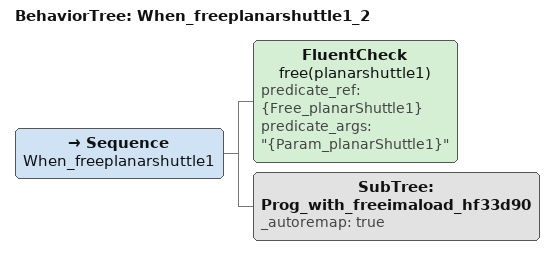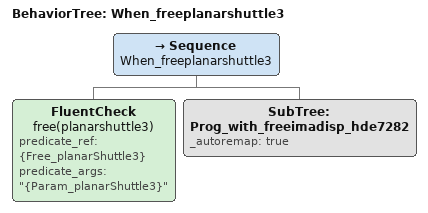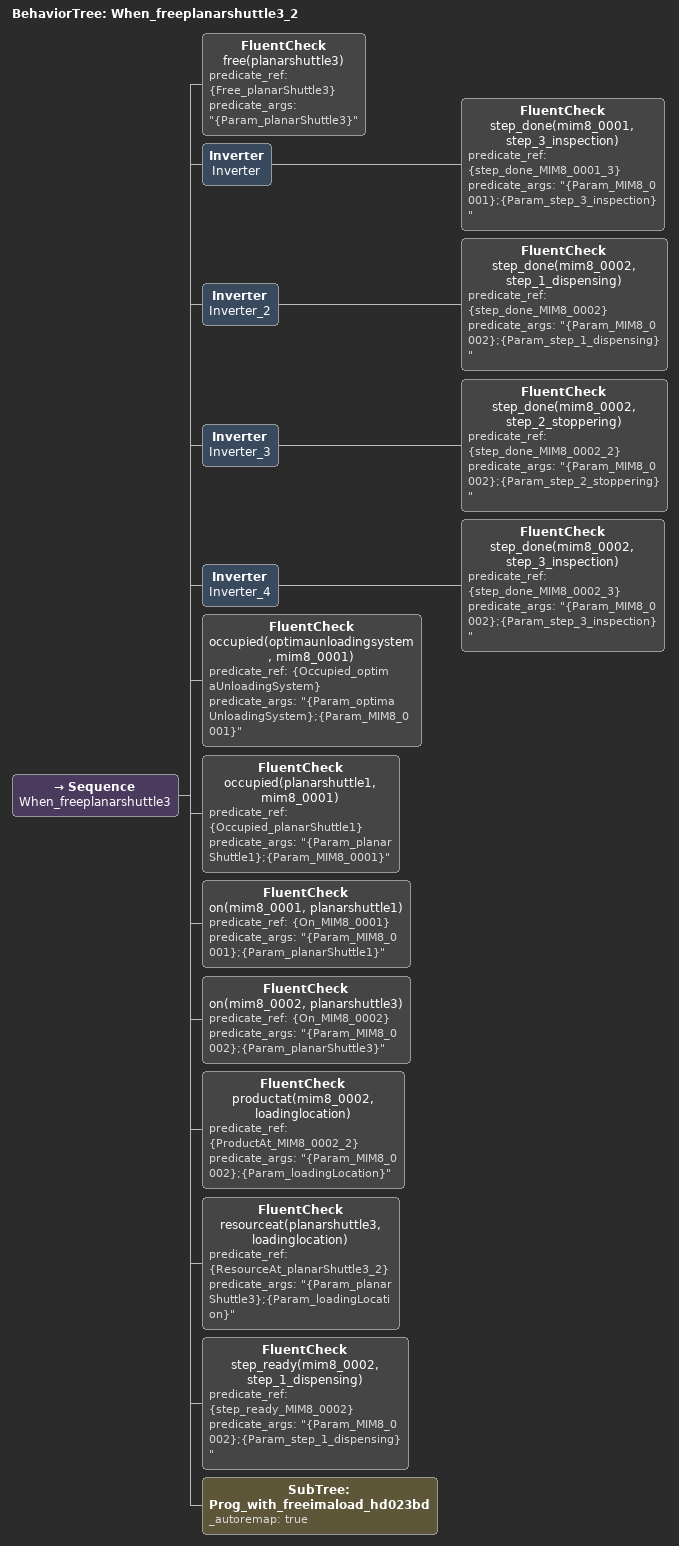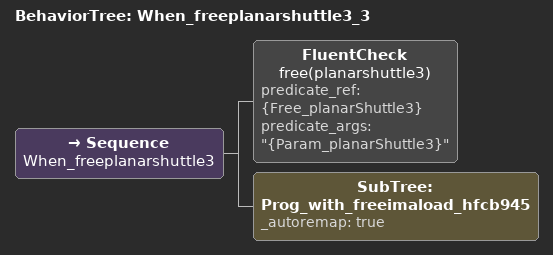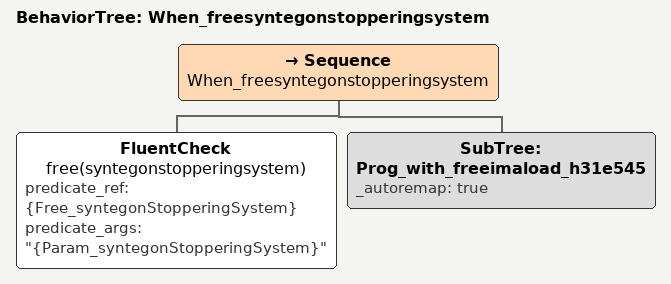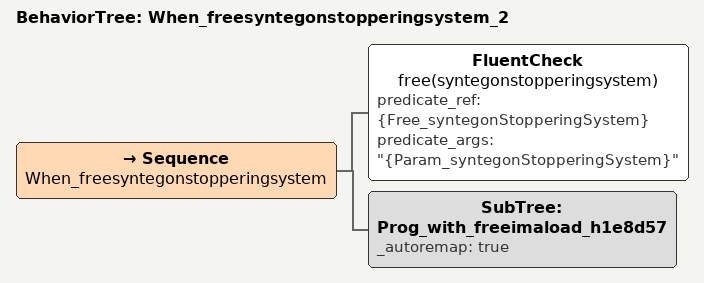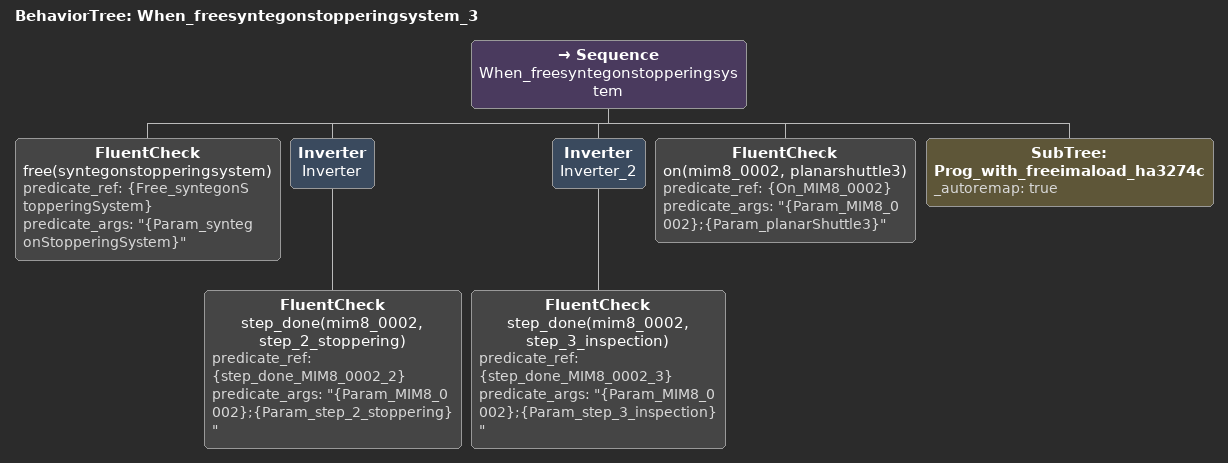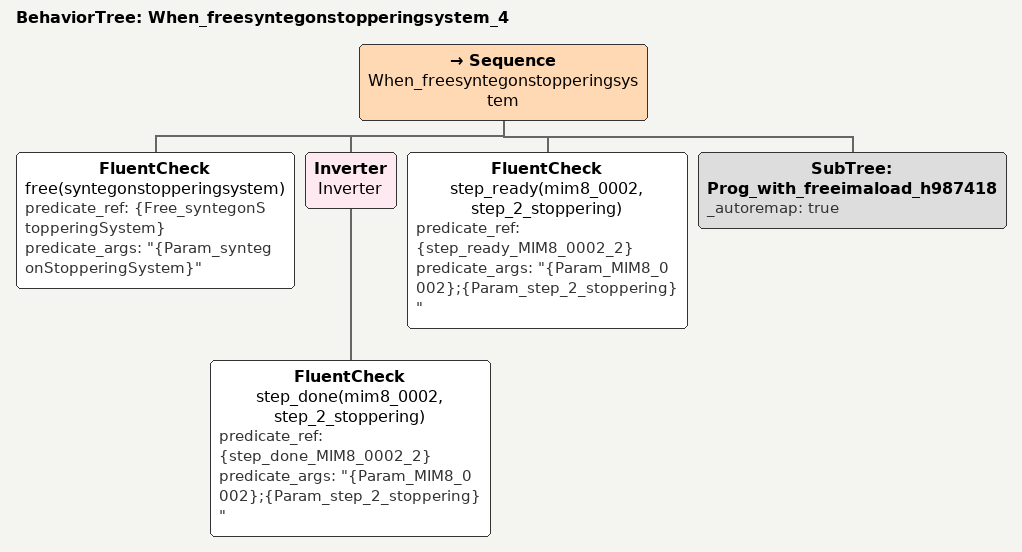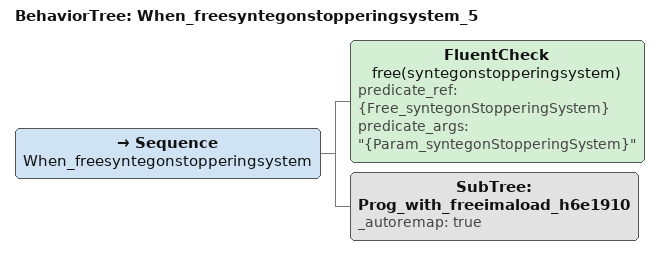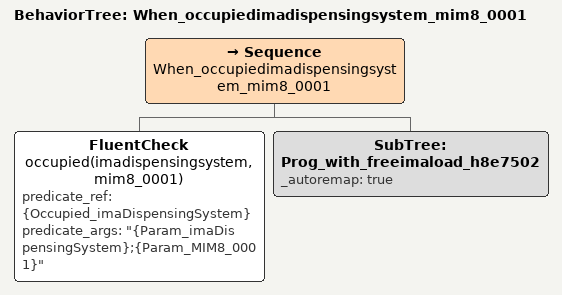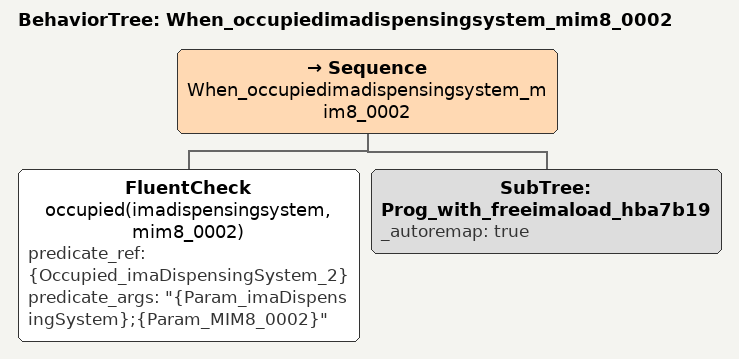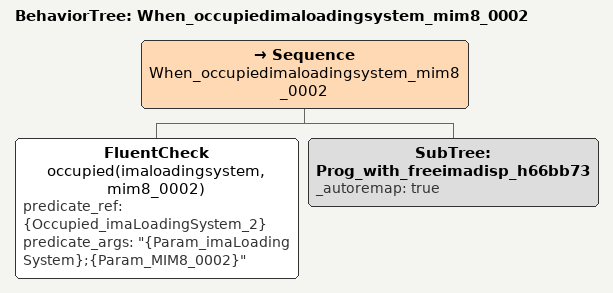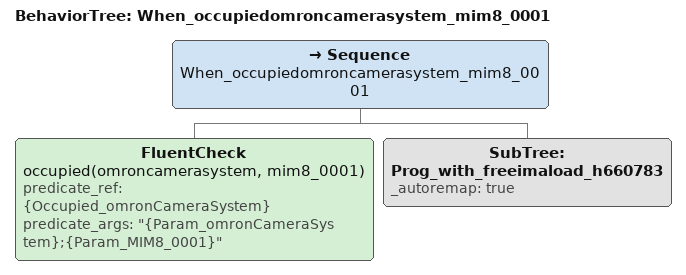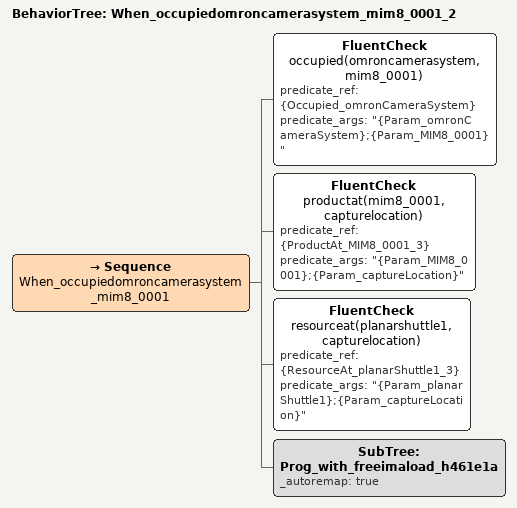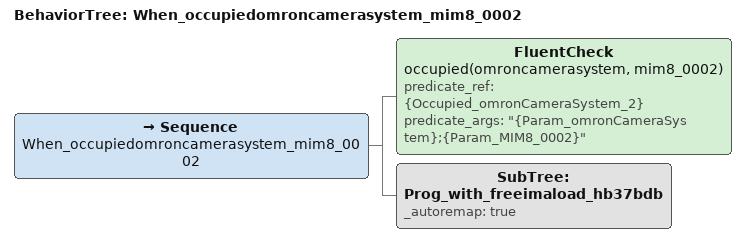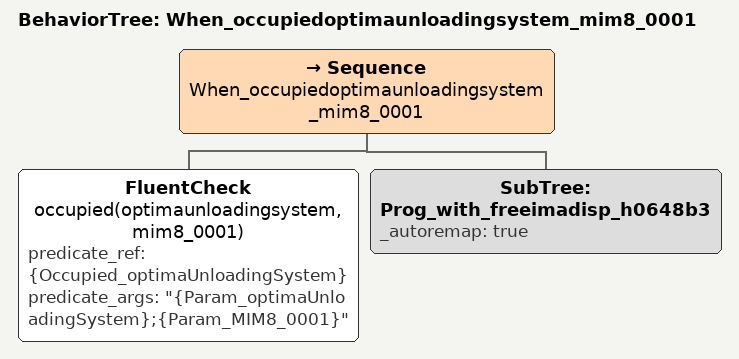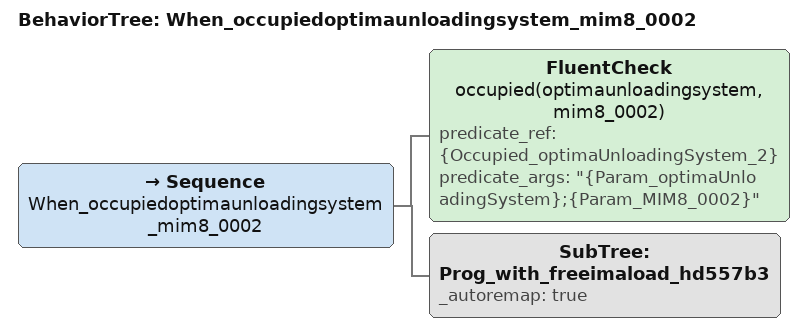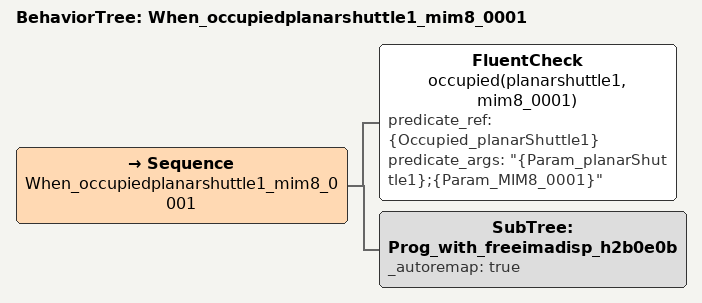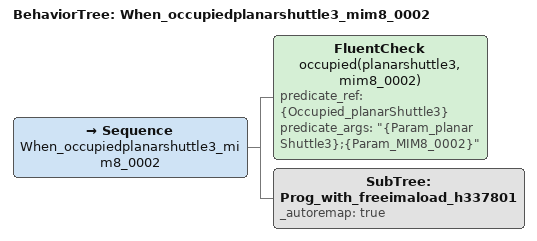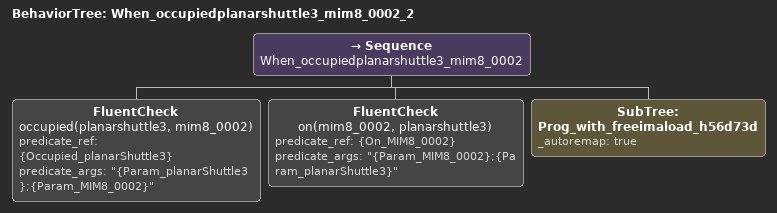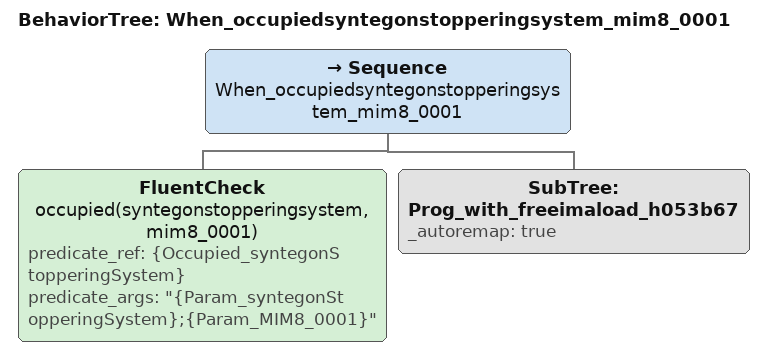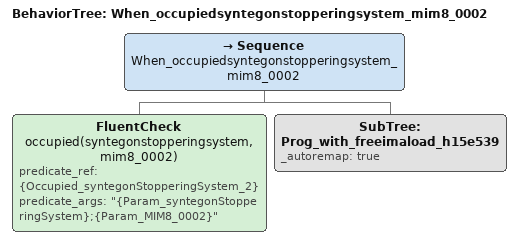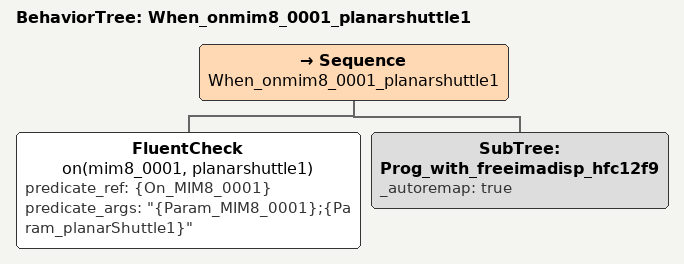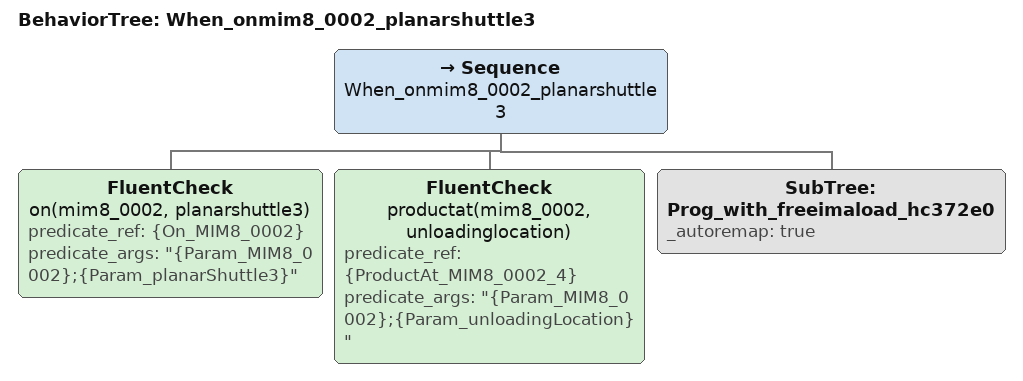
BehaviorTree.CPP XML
<BehaviorTree ID="When_freeplanarshuttle1_2">
  <Sequence name="When_freeplanarshuttle1">
    <FluentCheck name="free(planarshuttle1)" predicate_ref="{Free_planarShuttle1}" predicate_args="&quot;{Param_planarShuttle1}&quot;"/>
    <SubTree ID="Prog_with_freeimaload_hf33d90" _autoremap="true"/>
  </Sequence>
</BehaviorTree>

<BehaviorTree ID="When_freeplanarshuttle3">
  <Sequence name="When_freeplanarshuttle3">
    <FluentCheck name="free(planarshuttle3)" predicate_ref="{Free_planarShuttle3}" predicate_args="&quot;{Param_planarShuttle3}&quot;"/>
    <SubTree ID="Prog_with_freeimadisp_hde7282" _autoremap="true"/>
  </Sequence>
</BehaviorTree>

<BehaviorTree ID="When_freeplanarshuttle3_2">
  <Sequence name="When_freeplanarshuttle3">
    <FluentCheck name="free(planarshuttle3)" predicate_ref="{Free_planarShuttle3}" predicate_args="&quot;{Param_planarShuttle3}&quot;"/>
    <Inverter name="Inverter">
      <FluentCheck name="step_done(mim8_0001, step_3_inspection)" predicate_ref="{step_done_MIM8_0001_3}" predicate_args="&quot;{Param_MIM8_0001};{Param_step_3_inspection}&quot;"/>
    </Inverter>
    <Inverter name="Inverter_2">
      <FluentCheck name="step_done(mim8_0002, step_1_dispensing)" predicate_ref="{step_done_MIM8_0002}" predicate_args="&quot;{Param_MIM8_0002};{Param_step_1_dispensing}&quot;"/>
    </Inverter>
    <Inverter name="Inverter_3">
      <FluentCheck name="step_done(mim8_0002, step_2_stoppering)" predicate_ref="{step_done_MIM8_0002_2}" predicate_args="&quot;{Param_MIM8_0002};{Param_step_2_stoppering}&quot;"/>
    </Inverter>
    <Inverter name="Inverter_4">
      <FluentCheck name="step_done(mim8_0002, step_3_inspection)" predicate_ref="{step_done_MIM8_0002_3}" predicate_args="&quot;{Param_MIM8_0002};{Param_step_3_inspection}&quot;"/>
    </Inverter>
    <FluentCheck name="occupied(optimaunloadingsystem, mim8_0001)" predicate_ref="{Occupied_optimaUnloadingSystem}" predicate_args="&quot;{Param_optimaUnloadingSystem};{Param_MIM8_0001}&quot;"/>
    <FluentCheck name="occupied(planarshuttle1, mim8_0001)" predicate_ref="{Occupied_planarShuttle1}" predicate_args="&quot;{Param_planarShuttle1};{Param_MIM8_0001}&quot;"/>
    <FluentCheck name="on(mim8_0001, planarshuttle1)" predicate_ref="{On_MIM8_0001}" predicate_args="&quot;{Param_MIM8_0001};{Param_planarShuttle1}&quot;"/>
    <FluentCheck name="on(mim8_0002, planarshuttle3)" predicate_ref="{On_MIM8_0002}" predicate_args="&quot;{Param_MIM8_0002};{Param_planarShuttle3}&quot;"/>
    <FluentCheck name="productat(mim8_0002, loadinglocation)" predicate_ref="{ProductAt_MIM8_0002_2}" predicate_args="&quot;{Param_MIM8_0002};{Param_loadingLocation}&quot;"/>
    <FluentCheck name="resourceat(planarshuttle3, loadinglocation)" predicate_ref="{ResourceAt_planarShuttle3_2}" predicate_args="&quot;{Param_planarShuttle3};{Param_loadingLocation}&quot;"/>
    <FluentCheck name="step_ready(mim8_0002, step_1_dispensing)" predicate_ref="{step_ready_MIM8_0002}" predicate_args="&quot;{Param_MIM8_0002};{Param_step_1_dispensing}&quot;"/>
    <SubTree ID="Prog_with_freeimaload_hd023bd" _autoremap="true"/>
  </Sequence>
</BehaviorTree>

<BehaviorTree ID="When_freeplanarshuttle3_3">
  <Sequence name="When_freeplanarshuttle3">
    <FluentCheck name="free(planarshuttle3)" predicate_ref="{Free_planarShuttle3}" predicate_args="&quot;{Param_planarShuttle3}&quot;"/>
    <SubTree ID="Prog_with_freeimaload_hfcb945" _autoremap="true"/>
  </Sequence>
</BehaviorTree>

<BehaviorTree ID="When_freesyntegonstopperingsystem">
  <Sequence name="When_freesyntegonstopperingsystem">
    <FluentCheck name="free(syntegonstopperingsystem)" predicate_ref="{Free_syntegonStopperingSystem}" predicate_args="&quot;{Param_syntegonStopperingSystem}&quot;"/>
    <SubTree ID="Prog_with_freeimaload_h31e545" _autoremap="true"/>
  </Sequence>
</BehaviorTree>

<BehaviorTree ID="When_freesyntegonstopperingsystem_2">
  <Sequence name="When_freesyntegonstopperingsystem">
    <FluentCheck name="free(syntegonstopperingsystem)" predicate_ref="{Free_syntegonStopperingSystem}" predicate_args="&quot;{Param_syntegonStopperingSystem}&quot;"/>
    <SubTree ID="Prog_with_freeimaload_h1e8d57" _autoremap="true"/>
  </Sequence>
</BehaviorTree>

<BehaviorTree ID="When_freesyntegonstopperingsystem_3">
  <Sequence name="When_freesyntegonstopperingsystem">
    <FluentCheck name="free(syntegonstopperingsystem)" predicate_ref="{Free_syntegonStopperingSystem}" predicate_args="&quot;{Param_syntegonStopperingSystem}&quot;"/>
    <Inverter name="Inverter">
      <FluentCheck name="step_done(mim8_0002, step_2_stoppering)" predicate_ref="{step_done_MIM8_0002_2}" predicate_args="&quot;{Param_MIM8_0002};{Param_step_2_stoppering}&quot;"/>
    </Inverter>
    <Inverter name="Inverter_2">
      <FluentCheck name="step_done(mim8_0002, step_3_inspection)" predicate_ref="{step_done_MIM8_0002_3}" predicate_args="&quot;{Param_MIM8_0002};{Param_step_3_inspection}&quot;"/>
    </Inverter>
    <FluentCheck name="on(mim8_0002, planarshuttle3)" predicate_ref="{On_MIM8_0002}" predicate_args="&quot;{Param_MIM8_0002};{Param_planarShuttle3}&quot;"/>
    <SubTree ID="Prog_with_freeimaload_ha3274c" _autoremap="true"/>
  </Sequence>
</BehaviorTree>

<BehaviorTree ID="When_freesyntegonstopperingsystem_4">
  <Sequence name="When_freesyntegonstopperingsystem">
    <FluentCheck name="free(syntegonstopperingsystem)" predicate_ref="{Free_syntegonStopperingSystem}" predicate_args="&quot;{Param_syntegonStopperingSystem}&quot;"/>
    <Inverter name="Inverter">
      <FluentCheck name="step_done(mim8_0002, step_2_stoppering)" predicate_ref="{step_done_MIM8_0002_2}" predicate_args="&quot;{Param_MIM8_0002};{Param_step_2_stoppering}&quot;"/>
    </Inverter>
    <FluentCheck name="step_ready(mim8_0002, step_2_stoppering)" predicate_ref="{step_ready_MIM8_0002_2}" predicate_args="&quot;{Param_MIM8_0002};{Param_step_2_stoppering}&quot;"/>
    <SubTree ID="Prog_with_freeimaload_h987418" _autoremap="true"/>
  </Sequence>
</BehaviorTree>

<BehaviorTree ID="When_freesyntegonstopperingsystem_5">
  <Sequence name="When_freesyntegonstopperingsystem">
    <FluentCheck name="free(syntegonstopperingsystem)" predicate_ref="{Free_syntegonStopperingSystem}" predicate_args="&quot;{Param_syntegonStopperingSystem}&quot;"/>
    <SubTree ID="Prog_with_freeimaload_h6e1910" _autoremap="true"/>
  </Sequence>
</BehaviorTree>

<BehaviorTree ID="When_occupiedimadispensingsystem_mim8_0001">
  <Sequence name="When_occupiedimadispensingsystem_mim8_0001">
    <FluentCheck name="occupied(imadispensingsystem, mim8_0001)" predicate_ref="{Occupied_imaDispensingSystem}" predicate_args="&quot;{Param_imaDispensingSystem};{Param_MIM8_0001}&quot;"/>
    <SubTree ID="Prog_with_freeimaload_h8e7502" _autoremap="true"/>
  </Sequence>
</BehaviorTree>

<BehaviorTree ID="When_occupiedimadispensingsystem_mim8_0002">
  <Sequence name="When_occupiedimadispensingsystem_mim8_0002">
    <FluentCheck name="occupied(imadispensingsystem, mim8_0002)" predicate_ref="{Occupied_imaDispensingSystem_2}" predicate_args="&quot;{Param_imaDispensingSystem};{Param_MIM8_0002}&quot;"/>
    <SubTree ID="Prog_with_freeimaload_hba7b19" _autoremap="true"/>
  </Sequence>
</BehaviorTree>

<BehaviorTree ID="When_occupiedimaloadingsystem_mim8_0002">
  <Sequence name="When_occupiedimaloadingsystem_mim8_0002">
    <FluentCheck name="occupied(imaloadingsystem, mim8_0002)" predicate_ref="{Occupied_imaLoadingSystem_2}" predicate_args="&quot;{Param_imaLoadingSystem};{Param_MIM8_0002}&quot;"/>
    <SubTree ID="Prog_with_freeimadisp_h66bb73" _autoremap="true"/>
  </Sequence>
</BehaviorTree>

<BehaviorTree ID="When_occupiedomroncamerasystem_mim8_0001">
  <Sequence name="When_occupiedomroncamerasystem_mim8_0001">
    <FluentCheck name="occupied(omroncamerasystem, mim8_0001)" predicate_ref="{Occupied_omronCameraSystem}" predicate_args="&quot;{Param_omronCameraSystem};{Param_MIM8_0001}&quot;"/>
    <SubTree ID="Prog_with_freeimaload_h660783" _autoremap="true"/>
  </Sequence>
</BehaviorTree>

<BehaviorTree ID="When_occupiedomroncamerasystem_mim8_0001_2">
  <Sequence name="When_occupiedomroncamerasystem_mim8_0001">
    <FluentCheck name="occupied(omroncamerasystem, mim8_0001)" predicate_ref="{Occupied_omronCameraSystem}" predicate_args="&quot;{Param_omronCameraSystem};{Param_MIM8_0001}&quot;"/>
    <FluentCheck name="productat(mim8_0001, capturelocation)" predicate_ref="{ProductAt_MIM8_0001_3}" predicate_args="&quot;{Param_MIM8_0001};{Param_captureLocation}&quot;"/>
    <FluentCheck name="resourceat(planarshuttle1, capturelocation)" predicate_ref="{ResourceAt_planarShuttle1_3}" predicate_args="&quot;{Param_planarShuttle1};{Param_captureLocation}&quot;"/>
    <SubTree ID="Prog_with_freeimaload_h461e1a" _autoremap="true"/>
  </Sequence>
</BehaviorTree>

<BehaviorTree ID="When_occupiedomroncamerasystem_mim8_0002">
  <Sequence name="When_occupiedomroncamerasystem_mim8_0002">
    <FluentCheck name="occupied(omroncamerasystem, mim8_0002)" predicate_ref="{Occupied_omronCameraSystem_2}" predicate_args="&quot;{Param_omronCameraSystem};{Param_MIM8_0002}&quot;"/>
    <SubTree ID="Prog_with_freeimaload_hb37bdb" _autoremap="true"/>
  </Sequence>
</BehaviorTree>

<BehaviorTree ID="When_occupiedoptimaunloadingsystem_mim8_0001">
  <Sequence name="When_occupiedoptimaunloadingsystem_mim8_0001">
    <FluentCheck name="occupied(optimaunloadingsystem, mim8_0001)" predicate_ref="{Occupied_optimaUnloadingSystem}" predicate_args="&quot;{Param_optimaUnloadingSystem};{Param_MIM8_0001}&quot;"/>
    <SubTree ID="Prog_with_freeimadisp_h0648b3" _autoremap="true"/>
  </Sequence>
</BehaviorTree>

<BehaviorTree ID="When_occupiedoptimaunloadingsystem_mim8_0002">
  <Sequence name="When_occupiedoptimaunloadingsystem_mim8_0002">
    <FluentCheck name="occupied(optimaunloadingsystem, mim8_0002)" predicate_ref="{Occupied_optimaUnloadingSystem_2}" predicate_args="&quot;{Param_optimaUnloadingSystem};{Param_MIM8_0002}&quot;"/>
    <SubTree ID="Prog_with_freeimaload_hd557b3" _autoremap="true"/>
  </Sequence>
</BehaviorTree>

<BehaviorTree ID="When_occupiedplanarshuttle1_mim8_0001">
  <Sequence name="When_occupiedplanarshuttle1_mim8_0001">
    <FluentCheck name="occupied(planarshuttle1, mim8_0001)" predicate_ref="{Occupied_planarShuttle1}" predicate_args="&quot;{Param_planarShuttle1};{Param_MIM8_0001}&quot;"/>
    <SubTree ID="Prog_with_freeimadisp_h2b0e0b" _autoremap="true"/>
  </Sequence>
</BehaviorTree>

<BehaviorTree ID="When_occupiedplanarshuttle3_mim8_0002">
  <Sequence name="When_occupiedplanarshuttle3_mim8_0002">
    <FluentCheck name="occupied(planarshuttle3, mim8_0002)" predicate_ref="{Occupied_planarShuttle3}" predicate_args="&quot;{Param_planarShuttle3};{Param_MIM8_0002}&quot;"/>
    <SubTree ID="Prog_with_freeimaload_h337801" _autoremap="true"/>
  </Sequence>
</BehaviorTree>

<BehaviorTree ID="When_occupiedplanarshuttle3_mim8_0002_2">
  <Sequence name="When_occupiedplanarshuttle3_mim8_0002">
    <FluentCheck name="occupied(planarshuttle3, mim8_0002)" predicate_ref="{Occupied_planarShuttle3}" predicate_args="&quot;{Param_planarShuttle3};{Param_MIM8_0002}&quot;"/>
    <FluentCheck name="on(mim8_0002, planarshuttle3)" predicate_ref="{On_MIM8_0002}" predicate_args="&quot;{Param_MIM8_0002};{Param_planarShuttle3}&quot;"/>
    <SubTree ID="Prog_with_freeimaload_h56d73d" _autoremap="true"/>
  </Sequence>
</BehaviorTree>

<BehaviorTree ID="When_occupiedsyntegonstopperingsystem_mim8_0001">
  <Sequence name="When_occupiedsyntegonstopperingsystem_mim8_0001">
    <FluentCheck name="occupied(syntegonstopperingsystem, mim8_0001)" predicate_ref="{Occupied_syntegonStopperingSystem}" predicate_args="&quot;{Param_syntegonStopperingSystem};{Param_MIM8_0001}&quot;"/>
    <SubTree ID="Prog_with_freeimaload_h053b67" _autoremap="true"/>
  </Sequence>
</BehaviorTree>

<BehaviorTree ID="When_occupiedsyntegonstopperingsystem_mim8_0002">
  <Sequence name="When_occupiedsyntegonstopperingsystem_mim8_0002">
    <FluentCheck name="occupied(syntegonstopperingsystem, mim8_0002)" predicate_ref="{Occupied_syntegonStopperingSystem_2}" predicate_args="&quot;{Param_syntegonStopperingSystem};{Param_MIM8_0002}&quot;"/>
    <SubTree ID="Prog_with_freeimaload_h15e539" _autoremap="true"/>
  </Sequence>
</BehaviorTree>

<BehaviorTree ID="When_onmim8_0001_planarshuttle1">
  <Sequence name="When_onmim8_0001_planarshuttle1">
    <FluentCheck name="on(mim8_0001, planarshuttle1)" predicate_ref="{On_MIM8_0001}" predicate_args="&quot;{Param_MIM8_0001};{Param_planarShuttle1}&quot;"/>
    <SubTree ID="Prog_with_freeimadisp_hfc12f9" _autoremap="true"/>
  </Sequence>
</BehaviorTree>

<BehaviorTree ID="When_onmim8_0002_planarshuttle3">
  <Sequence name="When_onmim8_0002_planarshuttle3">
    <FluentCheck name="on(mim8_0002, planarshuttle3)" predicate_ref="{On_MIM8_0002}" predicate_args="&quot;{Param_MIM8_0002};{Param_planarShuttle3}&quot;"/>
    <FluentCheck name="productat(mim8_0002, unloadinglocation)" predicate_ref="{ProductAt_MIM8_0002_4}" predicate_args="&quot;{Param_MIM8_0002};{Param_unloadingLocation}&quot;"/>
    <SubTree ID="Prog_with_freeimaload_hc372e0" _autoremap="true"/>
  </Sequence>
</BehaviorTree>
